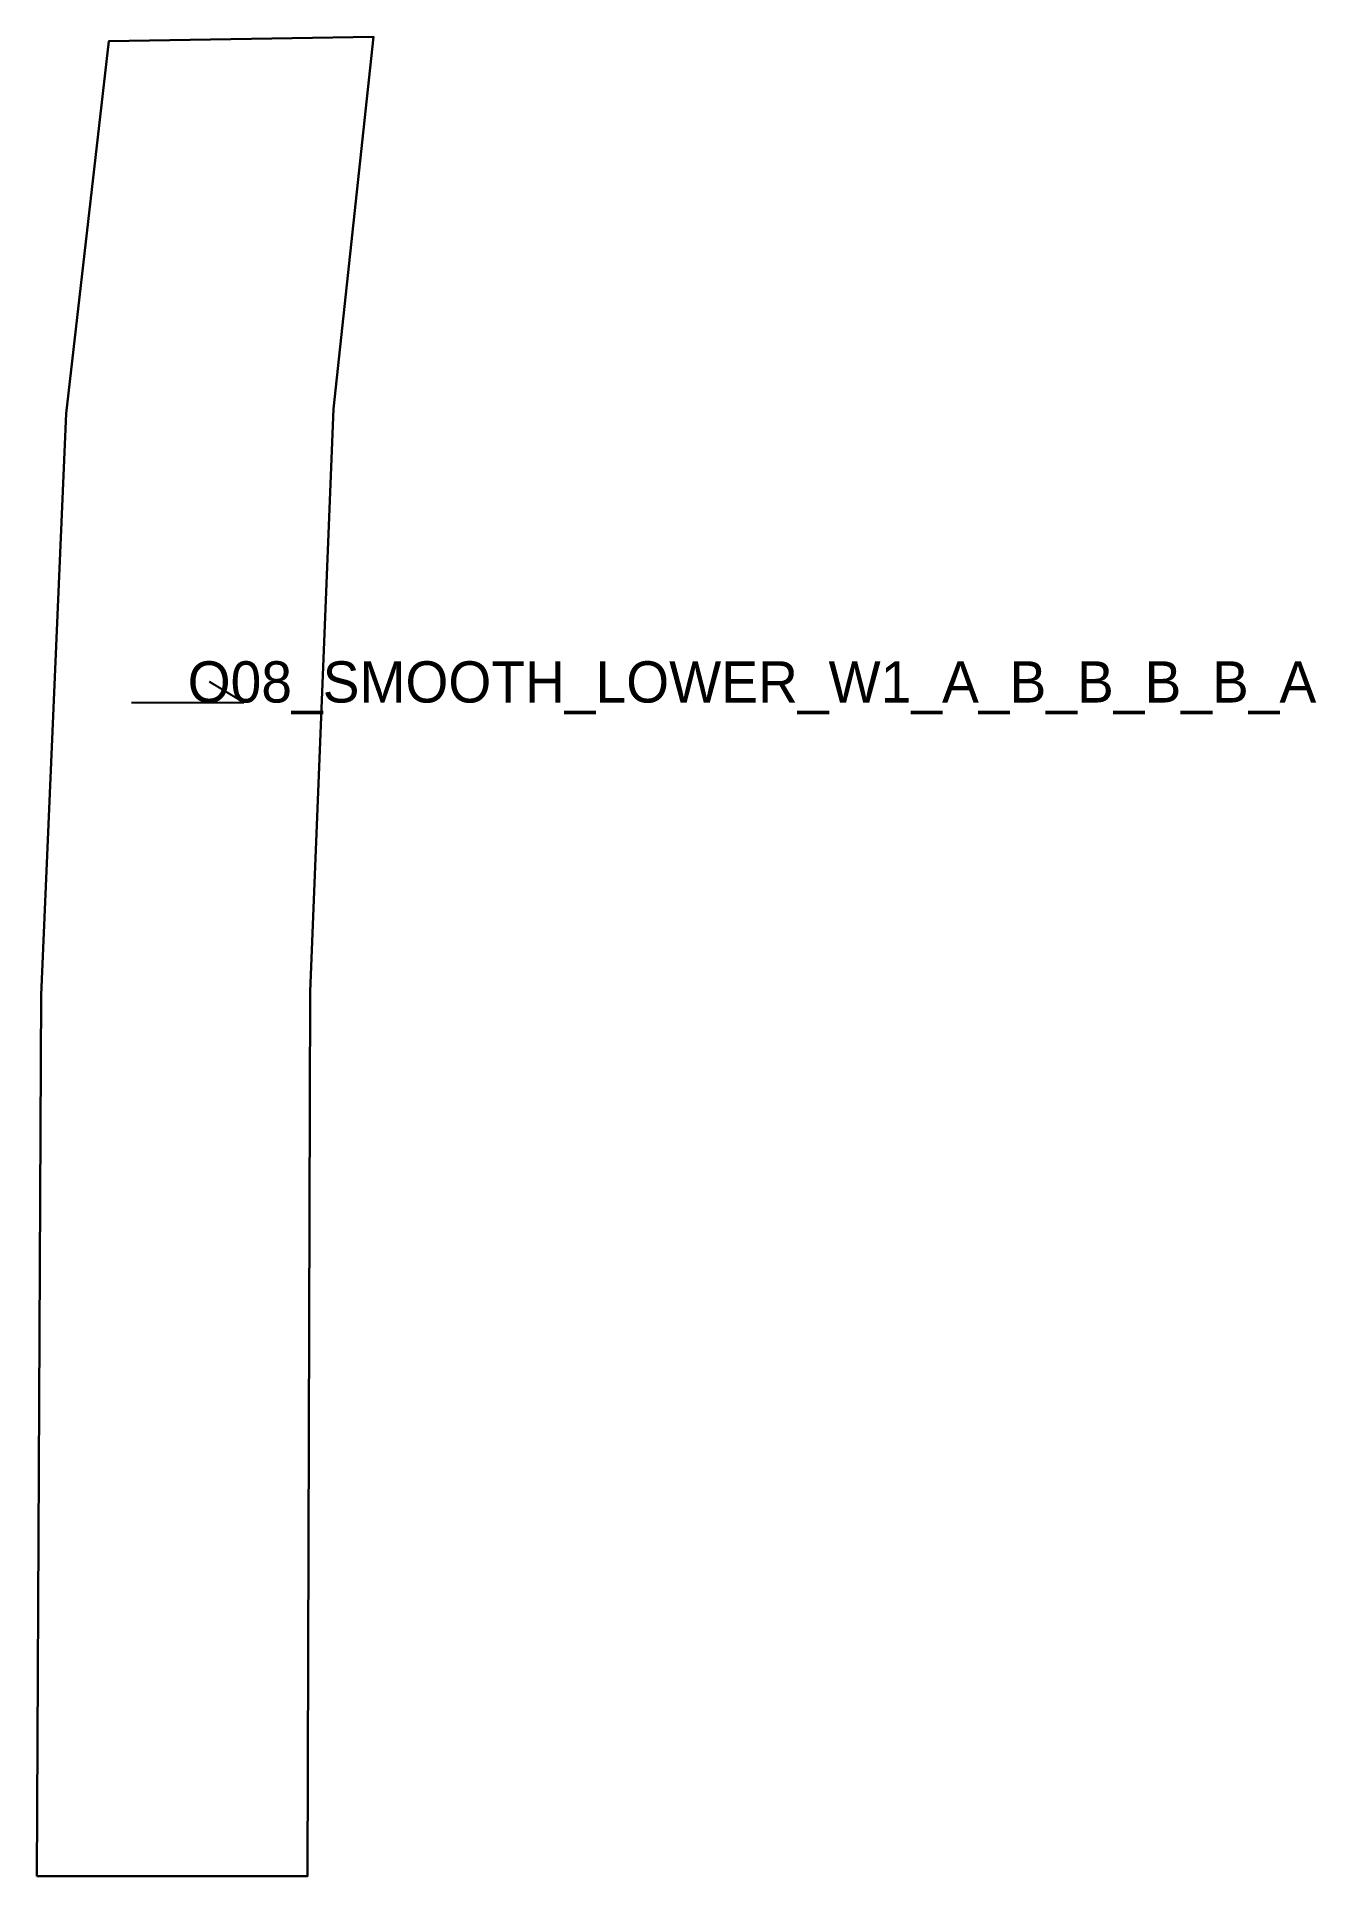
# Model space of a CAD drawing. Header units: millimetres. Extents: x 0 to 186, y 0 to 268.
import ezdxf

# ---------------------------------------------------------------- set-up
doc = ezdxf.new("R2010")
doc.units = ezdxf.units.MM
for name, color, linetype in [('CUT', 1, 'Continuous'), ('GRAIN', 3, 'Continuous'), ('LABEL', 7, 'Continuous'), ('SEW', 5, 'Continuous')]:
    doc.layers.add(name, color=color, linetype=linetype)

msp = doc.modelspace()

# ---------------------------------------------------------------- linework, layer by layer
at = {"layer": 'CUT'}
msp.add_lwpolyline([(0, 0), (0.62, 128.24), (4.29, 212.8), (10.45, 266.94), (48.95, 267.59), (43.13, 213.47), (39.74, 128.69), (39.35, 0), (0, 0)], close=True, dxfattribs=at)
at = {"layer": 'GRAIN'}
for p, q in [((30.1, 170.74), (25.1, 173.74)), ((13.78, 170.74), (30.1, 170.74))]:
    msp.add_line(p, q, dxfattribs=at)
at = {"layer": 'SEW'}
msp.add_lwpolyline([(0, 0), (39.35, 0), (39.74, 128.69), (43.13, 213.47), (48.95, 267.59), (10.45, 266.94), (4.29, 212.8), (0.62, 128.24)], close=True, dxfattribs=at)

# ---------------------------------------------------------------- texts
at = {"layer": 'LABEL'}
msp.add_text('O08_SMOOTH_LOWER_W1_A_B_B_B_B_A', height=6, dxfattribs=at).set_placement((21.94, 170.74))

doc.saveas('drawing.dxf')
